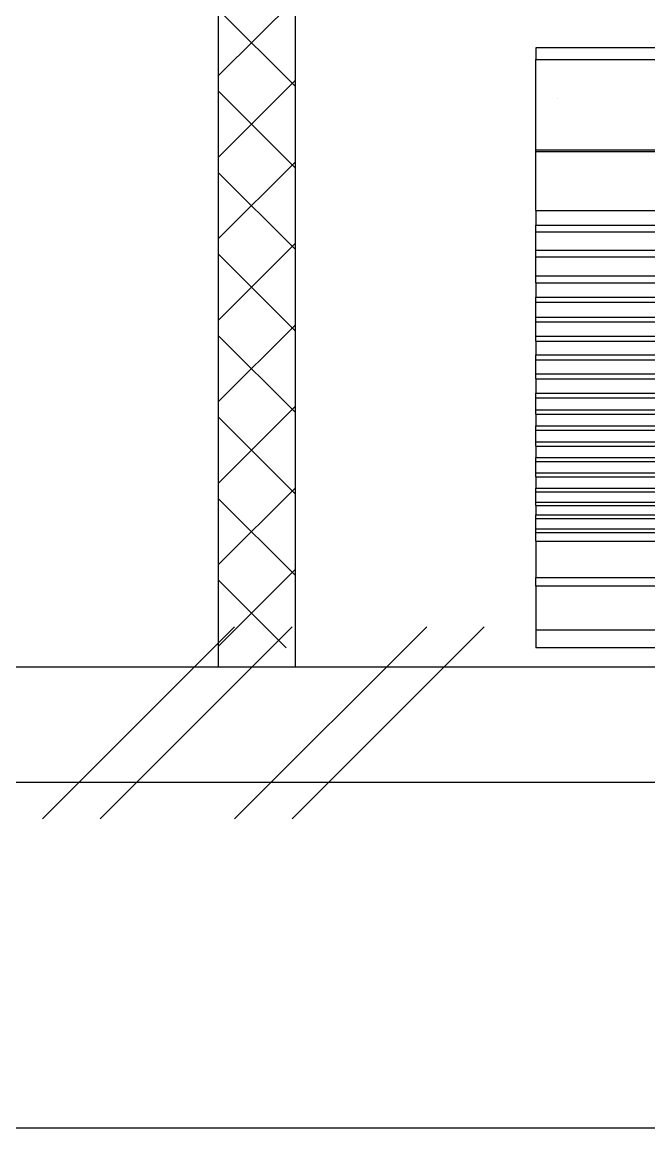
# Model space of a CAD drawing. Header units: inches. Extents: x -106706990 to 300603, y -86718466 to 1728185.
# Drawn here: x 135327 to 136143, y 19510 to 20949 of the extents above; entities that cross this region are included whole.
import ezdxf

# ---------------------------------------------------------------- set-up
doc = ezdxf.new("R2010")
doc.units = ezdxf.units.IN
doc.header["$MEASUREMENT"] = 0
for name, color, linetype in [('A-ELEV3', 9, 'Continuous'), ('A-HATCH', 8, 'Continuous'), ('A-PARTITION', 4, 'Continuous'), ('A-WALL', 1, 'Continuous'), ('A-WLH', 7, 'Continuous'), ('Edges', 7, 'Continuous')]:
    doc.layers.add(name, color=color, linetype=linetype)

# ---------------------------------------------------------------- blocks, each defined once
blk = doc.blocks.new('A$C52B244CD')
at = {"layer": 'A-WLH', "color": 8}
for p, q in [((0, 0), (250, 250)), ((75, 0), (325, 250)), ((250, 0), (500, 250)), ((325, 0), (575, 250))]:
    blk.add_line(p, q, dxfattribs=at)
blk = doc.blocks.new('air con')
at = {"layer": 'Edges'}
for p, q in [((71.402, 41.898), (152.402, 41.898)), ((152.402, 41.095), (152.402, 41.898)), ((71.402, 41.095), (152.402, 41.095)), ((152.402, 39.122), (152.402, 41.095)), ((71.402, 39.122), (152.402, 39.122)), ((152.402, 39.122), (152.402, 38.724)), ((152.402, 38.724), (71.402, 38.724)), ((152.402, 37.092), (152.402, 38.724)), ((152.402, 37.092), (71.402, 37.092)), ((152.402, 37.092), (152.402, 36.701)), ((152.402, 36.701), (71.402, 36.701)), ((152.402, 36.542), (71.402, 36.542)), ((152.402, 36.701), (152.402, 36.542)), ((152.402, 36.542), (152.402, 36.078)), ((152.402, 36.078), (71.402, 36.078)), ((152.402, 35.914), (71.402, 35.914)), ((152.402, 36.078), (152.402, 35.914)), ((152.402, 35.493), (152.402, 35.914)), ((152.402, 35.493), (71.402, 35.493)), ((152.402, 35.34), (71.402, 35.34)), ((152.402, 35.493), (152.402, 35.34)), ((152.402, 35.34), (152.402, 34.877)), ((152.402, 34.877), (71.402, 34.877)), ((152.402, 34.877), (152.402, 34.709)), ((152.402, 34.709), (71.402, 34.709)), ((152.402, 34.207), (152.402, 34.709)), ((152.402, 34.207), (71.402, 34.207)), ((152.402, 34.022), (71.402, 34.022)), ((152.402, 34.207), (152.402, 34.022)), ((152.402, 34.022), (152.402, 33.51)), ((152.402, 33.51), (71.402, 33.51)), ((152.402, 33.335), (71.402, 33.335)), ((152.402, 33.51), (152.402, 33.335)), ((152.402, 32.826), (152.402, 33.335)), ((152.402, 32.826), (71.402, 32.826)), ((152.402, 32.625), (71.402, 32.625)), ((152.402, 32.826), (152.402, 32.625)), ((152.402, 32.625), (152.402, 32.098)), ((152.402, 32.098), (71.402, 32.098)), ((152.402, 31.911), (71.402, 31.911)), ((152.402, 32.098), (152.402, 31.911)), ((152.402, 31.378), (152.402, 31.911)), ((152.402, 31.378), (71.402, 31.378)), ((152.402, 31.378), (152.402, 31.189)), ((152.402, 31.189), (71.402, 31.189)), ((152.402, 31.189), (152.402, 30.654)), ((152.402, 30.654), (71.402, 30.654)), ((152.402, 30.439), (71.402, 30.439)), ((152.402, 30.654), (152.402, 30.439)), ((152.402, 29.791), (152.402, 30.439)), ((152.402, 29.791), (71.402, 29.791)), ((152.402, 29.562), (71.402, 29.562)), ((152.402, 29.791), (152.402, 29.562)), ((152.402, 29.562), (152.402, 28.935)), ((152.402, 28.935), (71.402, 28.935)), ((152.402, 28.935), (152.402, 28.714)), ((152.402, 28.714), (71.402, 28.714)), ((152.402, 28.092), (152.402, 28.714)), ((152.402, 28.092), (71.402, 28.092)), ((152.402, 27.871), (71.402, 27.871)), ((152.402, 28.092), (152.402, 27.871)), ((152.402, 27.871), (152.402, 27.226)), ((152.402, 27.226), (71.402, 27.226)), ((152.402, 27.024), (71.402, 27.024)), ((152.402, 27.226), (152.402, 27.024)), ((152.402, 27.024), (152.402, 26.349)), ((152.402, 26.349), (71.402, 26.349)), ((152.402, 26.117), (71.402, 26.117)), ((152.402, 26.349), (152.402, 26.117)), ((152.402, 25.469), (152.402, 26.117)), ((152.402, 25.469), (71.402, 25.469)), ((152.402, 25.469), (152.402, 25.162)), ((152.402, 25.162), (71.402, 25.162)), ((152.402, 25.162), (152.402, 24.304)), ((152.402, 24.304), (71.402, 24.304)), ((152.402, 24.002), (71.402, 24.002)), ((152.402, 24.304), (152.402, 24.002)), ((152.402, 24.002), (152.402, 23.184)), ((152.402, 23.184), (71.402, 23.184)), ((152.402, 23.184), (152.402, 22.883)), ((152.402, 22.883), (71.402, 22.883)), ((152.402, 22.213), (152.402, 22.883)), ((152.402, 22.213), (71.402, 22.213)), ((152.402, 22.213), (152.402, 19.568)), ((152.402, 19.568), (71.402, 19.568)), ((152.402, 19.493), (71.402, 19.493)), ((152.402, 19.568), (152.402, 19.493)), ((152.402, 19.493), (152.402, 15.42)), ((151.402, 17.184), (151.402, 17.175)), ((152.402, 15.42), (146.468, 15.42)), ((152.402, 14.898), (152.402, 15.42)), ((71.402, 14.898), (152.402, 14.898))]:
    blk.add_line(p, q, dxfattribs=at)

msp = doc.modelspace()

# ---------------------------------------------------------------- hatches: boundary and pattern name
at = {"layer": 'A-HATCH'}
h = msp.add_hatch(dxfattribs=at)
h.set_pattern_fill('ANSI37', color=8, scale=600)
h.set_pattern_definition([(45, (114889.65, -264766.58), (-53.033009, 53.033009), []), (135, (114889.65, -264766.58), (-53.033009, -53.033009), [])])
h.paths.add_polyline_path([(137307.8, 24609.7), (135582.8, 24609.7), (135582.8, 24484.7), (135682.8, 24484.7), (135682.8, 24509.7), (137307.8, 24509.7)])
h.paths.add_polyline_path([(135682.8, 24484.7), (135582.8, 24484.7), (135582.8, 20134.7), (135682.8, 20134.7)])
h.paths.add_polyline_path([(132857.8, 24634.7), (132857.8, 24534.7), (134382.8, 24534.7), (134382.8, 24634.7)])

# ---------------------------------------------------------------- linework, layer by layer
at = {"layer": 'A-ELEV3', "color": 8}
msp.add_line((132957.8, 19510), (138357.8, 19510), dxfattribs=at)
at = {"layer": 'A-PARTITION', "color": 8}
for p, q in [((135582.8, 20109.7), (135582.8, 24609.7)), ((135682.8, 20109.7), (135682.8, 24509.7))]:
    msp.add_line(p, q, dxfattribs=at)
at = {"layer": 'A-WALL', "color": 8, "linetype": 'Continuous', "ltscale": 900}
for p, q in [((136707.8, 20109.7), (134607.8, 20109.7)), ((134607.8, 19959.7), (136707.8, 19959.7))]:
    msp.add_line(p, q, dxfattribs=at)

# ---------------------------------------------------------------- block references
at = {"xscale": 28.92590521224616, "yscale": 28.92590521224616, "zscale": 28.92590521224616, "rotation": 180}
msp.add_blockref('air con', (140403.9, 21346.6), dxfattribs=at)
at = {"layer": 'A-WLH', "color": 8}
msp.add_blockref('A$C52B244CD', (135353.6, 19912.1), dxfattribs=at)

doc.saveas('drawing.dxf')
